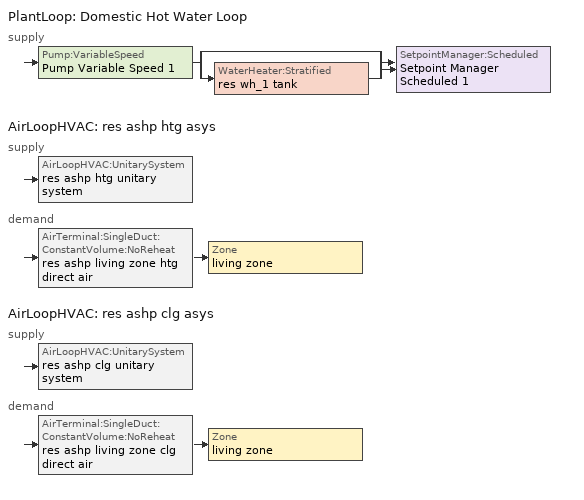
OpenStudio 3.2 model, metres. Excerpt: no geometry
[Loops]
PlantLoop 'Domestic Hot Water Loop'
 supply: Pump:VariableSpeed 'Pump Variable Speed 1' > split
  | bypass
  | WaterHeater:Stratified 'res wh_1 tank'
  join > SetpointManager:Scheduled 'Setpoint Manager Scheduled 1'
AirLoopHVAC 'res ashp htg asys'
 supply: AirLoopHVAC:UnitarySystem 'res ashp htg unitary system'
 demand: AirTerminal:SingleDuct:ConstantVolume:NoReheat 'res ashp living zone htg direct air' > Zone 'living zone'
AirLoopHVAC 'res ashp clg asys'
 supply: AirLoopHVAC:UnitarySystem 'res ashp clg unitary system'
 demand: AirTerminal:SingleDuct:ConstantVolume:NoReheat 'res ashp living zone clg direct air' > Zone 'living zone'
[Sizing:Zone]
living zone: Zone Cooling Design Supply Air Temperature Input Method=SupplyAirTemperature; Zone Cooling Design Supply Air Temperature {C}=14; Zone Cooling Design Supply Air Temperature Difference {deltaC}=11.11; Zone Heating Design Supply Air Temperature Input Method=SupplyAirTemperature; Zone Heating Design Supply Air Temperature {C}=40; Zone Heating Design Supply Air Temperature Difference {deltaC}=11.11; Zone Cooling Design Supply Air Humidity Ratio {kg-H2O/kg-air}=0.0085; Zone Heating Design Supply Air Humidity Ratio {kg-H2O/kg-air}=0.008; Cooling Design Air Flow Method=DesignDay; Heating Design Air Flow Method=DesignDay; Account for Dedicated Outdoor Air System=No; Dedicated Outdoor Air System Control Strategy=NeutralSupplyAir; Dedicated Outdoor Air Low Setpoint Temperature for Design {C}=autosize; Dedicated Outdoor Air High Setpoint Temperature for Design {C}=autosize
[Zone equipment]
living zone: res ashp living zone htg direct air, res ashp living zone clg direct air
[PlantLoop]
Domestic Hot Water Loop: Glycol Concentration=0; Maximum Loop Flow Rate {m3/s}=0.01; Plant Loop Volume {m3}=0.003; Load Distribution Scheme=Optimal
[Sizing:Plant]
Domestic Hot Water Loop: Loop Type=Heating; Design Loop Exit Temperature {C}=51.6667; Loop Design Temperature Difference {deltaC}=5.55556; Sizing Option=NonCoincident; Zone Timesteps in Averaging Window=1; Coincident Sizing Factor Mode=None
[Pump:VariableSpeed]
Pump Variable Speed 1: Rated Flow Rate {m3/s}=0.01; Rated Pump Head {Pa}=1; Rated Power Consumption {W}=0; Motor Efficiency=1; Fraction of Motor Inefficiencies to Fluid Stream=0; Coefficient 1 of the Part Load Performance Curve=0; Coefficient 2 of the Part Load Performance Curve=1; Coefficient 3 of the Part Load Performance Curve=0; Coefficient 4 of the Part Load Performance Curve=0; Pump Control Type=Intermittent; Skin Loss Radiative Fraction=0.5; Design Power Sizing Method=PowerPerFlowPerPressure; Design Electric Power per Unit Flow Rate {W/(m3/s)}=348701.1; Design Shaft Power per Unit Flow Rate per Unit Head {W-s/m3-Pa}=1.28205; Design Minimum Flow Rate Fraction=0
[SetpointManager:Scheduled]
Setpoint Manager Scheduled 1: Control Variable=Temperature; Schedule=dhw temp
[WaterHeater:HeatPump:WrappedCondenser]
res wh_1 hpwh: Availability Schedule=Always On Discrete; Compressor Setpoint Temperature Schedule=res wh_1 WaterHeaterHPSchedule; Dead Band Temperature Difference {deltaC}=0.5; Condenser Bottom Location {m}=0.0869862; Condenser Top Location {m}=0.559813; Evaporator Air Flow Rate {m3/s}=0.0854225; Inlet Air Configuration=Schedule; Inlet Air Temperature Schedule=res wh_1 Tamb act; Inlet Air Humidity Schedule=res wh_1 RHamb act; Tank=res wh_1 tank; DX Coil=res wh_1 coil; Minimum Inlet Air Temperature for Compressor Operation {C}=7.22222; Maximum Inlet Air Temperature for Compressor Operation {C}=48.8889; Compressor Location=Schedule; Compressor Ambient Temperature Schedule=res wh_1 Tamb act; Fan=res wh_1 fan; Fan Placement=DrawThrough; On Cycle Parasitic Electric Load {W}=0; Off Cycle Parasitic Electric Load {W}=0; Parasitic Heat Rejection Location=Outdoors; Tank Element Control Logic=MutuallyExclusive; Control Sensor 1 Height In Stratified Tank {m}=0.818187; Control Sensor 1 Weight=1; Control Sensor 2 Height In Stratified Tank {m}=0.818187
[Coil:WaterHeating:AirToWaterHeatPump:Wrapped]
res wh_1 coil: Rated Heating Capacity {W}=1400; Rated COP {W/W}=2.8; Rated Sensible Heat Ratio=0.88; Rated Evaporator Inlet Air Dry-Bulb Temperature {C}=19.7222; Rated Evaporator Inlet Air Wet-Bulb Temperature {C}=13.0782; Rated Condenser Water Temperature {C}=48.89; Rated Evaporator Air Flow Rate {m3/s}=0.0854225; Evaporator Fan Power Included in Rated COP=Yes; Crankcase Heater Capacity {W}=0; Maximum Ambient Temperature for Crankcase Heater Operation {C}=0; Evaporator Air Temperature Type for Curve Objects=WetBulbTemperature; Heating Capacity Function of Temperature Curve=HPWH-Cap-fT; Heating Capacity Function of Air Flow Fraction Curve=HPWH-Htg-Cap-FF; Heating COP Function of Temperature Curve=HPWH-COP-fT; Heating COP Function of Air Flow Fraction Curve=HPWH-Htg-COP-FF; Part Load Fraction Correlation Curve=HPWH-COP-fPLR
[WaterHeater:Stratified]
res wh_1 tank: Tank Volume {m3}=0.170344; Tank Height {m}=1.0335; Tank Shape=VerticalCylinder; Maximum Temperature Limit {C}=90; Heater Priority Control=MasterSlave; Heater 1 Setpoint Temperature Schedule=res wh_1 TopElementSetpoint; Heater 1 Deadband Temperature Difference {deltaC}=25; Heater 1 Capacity {W}=4500; Heater 1 Height {m}=0.732062; Heater 2 Setpoint Temperature Schedule=res wh_1 BottomElementSetpoint; Heater 2 Deadband Temperature Difference {deltaC}=30; Heater 2 Capacity {W}=4500; Heater 2 Height {m}=0.129188; Heater Fuel Type=Electricity; Heater Thermal Efficiency=1; Off Cycle Parasitic Fuel Consumption Rate {W}=3; Off Cycle Parasitic Fuel Type=Electricity; Off Cycle Parasitic Heat Fraction to Tank=0; Off Cycle Parasitic Height {m}=0; On Cycle Parasitic Fuel Consumption Rate {W}=3; On Cycle Parasitic Fuel Type=Electricity; On Cycle Parasitic Heat Fraction to Tank=0; On Cycle Parasitic Height {m}=0; Ambient Temperature Indicator=Schedule; Ambient Temperature Schedule=res wh_1 Tamb act; Uniform Skin Loss Coefficient per Unit Area to Ambient Temperature {W/m2-K}=1.13221; Skin Loss Fraction to Zone=1; Off Cycle Flue Loss Coefficient to Ambient Temperature {W/K}=0; Off Cycle Flue Loss Fraction to Zone=1; Use Side Effectiveness=1; Use Side Inlet Height {m}=0; Use Side Outlet Height {m}=autocalculate; Source Side Effectiveness=1; Source Side Inlet Height {m}=0; Source Side Outlet Height {m}=0; Inlet Mode=Fixed; Use Side Design Flow Rate {m3/s}=0.00283433; Source Side Design Flow Rate {m3/s}=0; Indirect Water Heating Recovery Time {hr}=1.5; Number of Nodes=12; Additional Destratification Conductivity {W/m-K}=0; Node 1 Additional Loss Coefficient {W/m2-K}=0; Node 2 Additional Loss Coefficient {W/m2-K}=0; Node 3 Additional Loss Coefficient {W/m2-K}=0; Node 4 Additional Loss Coefficient {W/m2-K}=0; Node 5 Additional Loss Coefficient {W/m2-K}=0; Node 6 Additional Loss Coefficient {W/m2-K}=0; Node 7 Additional Loss Coefficient {W/m2-K}=0; Node 8 Additional Loss Coefficient {W/m2-K}=0; Node 9 Additional Loss Coefficient {W/m2-K}=0; Node 10 Additional Loss Coefficient {W/m2-K}=0; Node 11 Additional Loss Coefficient {W/m2-K}=0; Node 12 Additional Loss Coefficient {W/m2-K}=0
[WaterHeater:Sizing]
res wh_1 tank: Design Mode=PeakDraw; Time Storage Can Meet Peak Draw {hr}=0.538503; Time for Tank Recovery {hr}=0; Nominal Tank Volume for Autosizing Plant Connections {m3}=1
[Fan:OnOff] Availability Schedule=Always On Discrete; Motor Efficiency=1; Motor In Airstream Fraction=1
Name | Fan Total Efficiency | Pressure Rise {Pa} | Maximum Flow Rate {m3/s} | Fan Power Ratio Function of Speed Ratio Curve | Fan Efficiency Ratio Function of Speed Ratio Curve
res wh_1 fan | 0.234952 | 23 | 0.0854225 | Fan On Off Power Curve | Fan On Off Efficiency Curve
res ashp htg supply fan | 0.75 | 476.748 | 1.17751 | res ashp fan power curve | res ashp fan eff curve
res ashp clg supply fan | 0.75 | 476.748 | 1.17751 | res ashp fan power curve 1 | res ashp fan eff curve 1
[EnergyManagementSystem:Sensor]
Name | Output Variable or Output Meter Index Key | Output Variable or Output Meter
res_wh_1_tl | res wh_1 tank | Water Heater Heat Loss Rate
res_wh_1_sens_cool | res wh_1 coil | Cooling Coil Sensible Cooling Rate
res_wh_1_lat_cool | res wh_1 coil | Cooling Coil Latent Cooling Rate
res_wh_1_fan_pwr | res wh_1 fan | Fan Electricity Rate
res_wh_1_T_ctrl | res wh_1 tank | Water Heater Temperature Node 3
res_wh_1_LE_P | res wh_1 tank | Water Heater Heater 2 Heating Energy
res_wh_1_UE_P | res wh_1 tank | Water Heater Heater 1 Heating Energy
res_af_1_tin_s | living zone | Zone Mean Air Temperature
res_af_1_tt_s | living zone | Zone Outdoor Air Drybulb Temperature
res_ds_res_ashp_clg_asys_fan_rtf_s | res ashp clg supply fan | Fan Runtime Fraction
res_ds_res_ashp_htg_asys_fan_rtf_s | res ashp htg supply fan | Fan Runtime Fraction
res_ds_res_ashp_clg_asys_win_s; res_ds_res_ashp_htg_asys_win_s | living zone | Zone Mean Air Humidity Ratio
[EnergyManagementSystem:Actuator] Actuated Component Type=Schedule:Constant; Actuated Component Control Type=Schedule Value
Name | Actuated Component
res_wh_1_Tamb_act | res wh_1 Tamb act
res_wh_1_RHamb_act | res wh_1 RHamb act
[EnergyManagementSystem:TrendVariable] Number of Timesteps to be Logged=2
Name | EMS Variable
res_wh_1_on_off | res_wh_1_sens_cool
res_wh_1_UETrend | res_wh_1_UE_P
res_wh_1_LETrend | res_wh_1_LE_P
[Coil:Heating:DX:MultiSpeed]
res ashp htg coil: Availability Schedule=Always On Discrete; Minimum Outdoor Dry-Bulb Temperature for Compressor Operation {C}=-17.7778; Crankcase Heater Capacity {W}=20; Maximum Outdoor Dry-Bulb Temperature for Crankcase Heater Operation {C}=12.7778; Defrost Energy Input Ratio Function of Temperature Curve=DefrostEIR; Maximum Outdoor Dry-Bulb Temperature for Defrost Operation {C}=4.44444; Defrost Strategy=ReverseCycle; Defrost Control=Timed; Defrost Time Period Fraction=0.058333; Resistive Defrost Heater Capacity {W}=autosize; Apply Part Load Fraction to Speeds Greater than 1=No; Fuel Type=Electricity; Region number for Calculating HSPF=4
[Coil:Heating:Electric]
res ashp supp heater: Availability Schedule=Always On Discrete; Efficiency=1; Nominal Capacity {W}=29307.1
[UnitarySystemPerformance:Multispeed] Single Mode Operation=No
Name | Heating Speed Supply Air Flow Ratio 1 | Cooling Speed Supply Air Flow Ratio 1 | Heating Speed Supply Air Flow Ratio 2 | Cooling Speed Supply Air Flow Ratio 2
Unitary System Performance Multispeed 1 | 0.8 | 1e-09 | 1 | 1e-09
Unitary System Performance Multispeed 2 | 1e-09 | 0.86 | 1e-09 | 1
[AirLoopHVAC:UnitarySystem] Control Type=Load; Controlling Zone or Thermostat Location=living zone; Dehumidification Control Type=None; Availability Schedule=Always On Discrete; Fan Placement=BlowThrough; Supply Air Fan Operating Mode Schedule=Always Off Discrete; DX Heating Coil Sizing Ratio=1; Use DOAS DX Cooling Coil=No; DOAS DX Cooling Coil Leaving Minimum Air Temperature {C}=2; Latent Load Control=SensibleOnlyLoadControl; Supply Air Flow Rate Method During Cooling Operation=SupplyAirFlowRate; Supply Air Flow Rate Method During Heating Operation=SupplyAirFlowRate; Supply Air Flow Rate When No Cooling or Heating is Required {m3/s}=0; Maximum Supply Air Temperature {C}=76.6667; Maximum Outdoor Dry-Bulb Temperature for Supplemental Heater Operation {C}=4.44444; Maximum Cycling Rate {cycles/hr}=2.5; Heat Pump Time Constant {s}=60; Fraction of On-Cycle Power Use=0.01; Heat Pump Fan Delay Time {s}=60; Ancilliary On-Cycle Electric Power {W}=0; Ancilliary Off-Cycle Electric Power {W}=0
Name | Supply Fan | Heating Coil | Supplemental Heating Coil | Supply Air Flow Rate During Cooling Operation {m3/s} | Supply Air Flow Rate During Heating Operation {m3/s} | Design Specification Multispeed Object | Cooling Coil
res ashp htg unitary system | res ashp htg supply fan | res ashp htg coil | res ashp supp heater | 0 | 0.893181 | Unitary System Performance Multispeed 1
res ashp clg unitary system | res ashp clg supply fan |  |  | 1.17751 | 0 | Unitary System Performance Multispeed 2 | res ashp clg coil
[AirLoopHVAC] Availability Schedule=Always On Discrete; Design Supply Air Flow Rate {m3/s}=1.17751; Design Return Air Flow Fraction of Supply Air Flow=1
res ashp htg asys; res ashp clg asys
[Sizing:System] Type of Load to Size On=Sensible; Design Outdoor Air Flow Rate {m3/s}=Autosize; Central Heating Maximum System Air Flow Ratio=0.3; Preheat Design Temperature {C}=7; Preheat Design Humidity Ratio {kg-H2O/kg-Air}=0.008; Precool Design Temperature {C}=12.8; Precool Design Humidity Ratio {kg-H2O/kg-Air}=0.008; Central Cooling Design Supply Air Temperature {C}=12.8; Central Heating Design Supply Air Temperature {C}=16.7; Sizing Option=NonCoincident; 100% Outdoor Air in Cooling=Yes; 100% Outdoor Air in Heating=Yes; Central Cooling Design Supply Air Humidity Ratio {kg-H2O/kg-Air}=0.0085; Central Heating Design Supply Air Humidity Ratio {kg-H2O/kg-Air}=0.008; Cooling Design Air Flow Method=DesignDay; Cooling Design Air Flow Rate {m3/s}=0; Heating Design Air Flow Method=DesignDay; Heating Design Air Flow Rate {m3/s}=0; System Outdoor Air Method=ZoneSum; Zone Maximum Outdoor Air Fraction=1; Cooling Supply Air Flow Rate Per Floor Area {m3/s-m2}=0.00996765; Cooling Fraction of Autosized Cooling Supply Air Flow Rate=1; Cooling Supply Air Flow Rate Per Unit Cooling Capacity {m3/s-W}=3.94755e-05; Heating Supply Air Flow Rate Per Floor Area {m3/s-m2}=0.00996765; Heating Fraction of Autosized Heating Supply Air Flow Rate=1; Heating Fraction of Autosized Cooling Supply Air Flow Rate=1; Heating Supply Air Flow Rate Per Unit Heating Capacity {m3/s-W}=3.15882e-05; Cooling Design Capacity Method=CoolingDesignCapacity; Cooling Design Capacity {W}=autosize; Cooling Design Capacity Per Floor Area {W/m2}=234.7; Fraction of Autosized Cooling Design Capacity=1; Heating Design Capacity Method=HeatingDesignCapacity; Heating Design Capacity {W}=autosize; Heating Design Capacity Per Floor Area {W/m2}=157; Fraction of Autosized Heating Design Capacity=1; Central Cooling Capacity Control Method=OnOff
res ashp htg asys; res ashp clg asys
[AirTerminal:SingleDuct:ConstantVolume:NoReheat] Availability Schedule=Always On Discrete; Maximum Air Flow Rate {m3/s}=1.17751
res ashp living zone htg direct air; res ashp living zone clg direct air
[Coil:Cooling:DX:MultiSpeed:StageData] Rated Evaporator Fan Power Per Volume Flow Rate {W/(m3/s)}=773.3; Nominal Time for Condensate Removal to Begin {s}=1000; Ratio of Initial Moisture Evaporation Rate and Steady State Latent Capacity=1.5; Maximum Cycling Rate {cycles/hr}=3; Latent Capacity Time Constant {s}=45; Rated Waste Heat Fraction of Power Input=0.2; Waste Heat Function of Temperature Curve=ConstantBiquadratic 1; Evaporative Condenser Effectiveness=0.9; Evaporative Condenser Air Flow Rate {m3/s}=autosize; Rated Evaporative Condenser Pump Power Consumption {W}=autosize
Name | Gross Rated Total Cooling Capacity {W} | Gross Rated Sensible Heat Ratio | Gross Rated Cooling COP {W/W} | Rated Air Flow Rate {m3/s} | Total Cooling Capacity Function of Temperature Curve | Total Cooling Capacity Function of Flow Fraction Curve | Energy Input Ratio Function of Temperature Curve | Energy Input Ratio Function of Flow Fraction Curve | Part Load Fraction Correlation Curve
Coil Cooling DX Multi Speed Stage Data 1 | 12660.7 | 0.714668 | 4.15973 | 0.698308 | Cool-Cap-fT1 | Cool-Cap-fFF1 | Cool-EIR-fT1 | Cool-EIR-fFF1 | Cool-PLF-fPLR1
Coil Cooling DX Multi Speed Stage Data 2 | 17584.3 | 0.726743 | 3.68907 | 0.811986 | Cool-Cap-fT2 | Cool-Cap-fFF2 | Cool-EIR-fT2 | Cool-EIR-fFF2 | Cool-PLF-fPLR2
[Coil:Cooling:DX:MultiSpeed]
res ashp clg coil: Condenser Type=AirCooled; Minimum Outdoor Dry-Bulb Temperature for Compressor Operation {C}=-25; Apply Part Load Fraction to Speeds Greater than 1=No; Apply Latent Degradation to Speeds Greater than 1=No; Crankcase Heater Capacity {W}=0; Maximum Outdoor Dry-Bulb Temperature for Crankcase Heater Operation {C}=10; Basin Heater Capacity {W/K}=0; Basin Heater Setpoint Temperature {C}=2; Fuel Type=Electricity; Stage 1=Coil Cooling DX Multi Speed Stage Data 1; Stage 2=Coil Cooling DX Multi Speed Stage Data 2
[Schedule:Constant]
Name | Value
dhw temp | 51.6667
res wh_1 Tamb act | 23
res wh_1 RHamb act | 0.5
res wh_1 WaterHeaterHPSchedule; res wh_1 BottomElementSetpoint | 51.67
res wh_1 TopElementSetpoint | 48.78
Always On Discrete | 1
Always Off Discrete | 0
[Curve:Biquadratic]
Name | Coefficient1 Constant | Coefficient2 x | Coefficient3 x**2 | Coefficient4 y | Coefficient5 y**2 | Coefficient6 x*y | Minimum Value of x | Maximum Value of x | Minimum Value of y | Maximum Value of y
HPWH-Cap-fT | 0.563 | 0.0437 | 3.9e-05 | 0.0055 | -0.000148 | -0.000145 | 0 | 100 | 0 | 100
HPWH-COP-fT | 1.1332 | 0.063 | -9.79e-05 | -0.00972 | -2.14e-05 | -0.000686 | 0 | 100 | 0 | 100
DefrostEIR | 0.1528 | 0 | 0 | 0 | 0 | 0 | -100 | 100 | -100 | 100
ConstantBiquadratic 1 | 1 | 0 | 0 | 0 | 0 | 0 | -100 | 100 | -100 | 100
Cool-Cap-fT1 | 1.65879 | -0.083453 | 0.00342409 | 0.00243324 | -4.5036e-05 | -0.00053368 | 13.88 | 23.88 | 18.33 | 51.66
Cool-EIR-fT1 | -0.582916 | 0.158101 | -0.00439795 | -0.0203351 | 0.00107983 | -0.000639592 | 13.88 | 23.88 | 18.33 | 51.66
Cool-Cap-fT2 | 1.47274 | -0.0672218 | 0.0029199 | 5.16006e-05 | -2.97756e-05 | -0.000359086 | 13.88 | 23.88 | 18.33 | 51.66
Cool-EIR-fT2 | -0.488196 | 0.0991622 | -0.00236967 | 0.0195034 | 0.00042977 | -0.00109744 | 13.88 | 23.88 | 18.33 | 51.66
[Curve:Cubic] Coefficient3 x**2=0; Coefficient4 x**3=0; Minimum Value of x=0
Name | Coefficient1 Constant | Coefficient2 x | Maximum Value of x | Minimum Curve Output | Maximum Curve Output
HPWH-Htg-Cap-FF; HPWH-Htg-COP-FF | 1 | 0 | 100
HPWH-COP-fPLR; Fan On Off Efficiency Curve | 1 | 0 | 1
res ashp fan eff curve; res ashp fan eff curve 1 | 0 | 1 | 1 | 0.01 | 1
[Curve:Exponent]
Name | Coefficient1 Constant | Coefficient2 Constant | Coefficient3 Constant | Minimum Value of x | Maximum Value of x
Fan On Off Power Curve | 1 | 0 | 0 | 0 | 1
res ashp fan power curve; res ashp fan power curve 1 | 0 | 1 | 3 | -100 | 100
[Curve:Quadratic] Minimum Value of x=0
Name | Coefficient1 Constant | Coefficient2 x | Coefficient3 x**2 | Maximum Value of x | Minimum Curve Output | Maximum Curve Output
Cool-PLF-fPLR1; Cool-PLF-fPLR2 | 0.89 | 0.11 | 0 | 1 | 0.7 | 1
Cool-Cap-fFF1 | 0.65524 | 0.511655 | -0.166895 | 2 | 0 | 2
Cool-EIR-fFF1 | 1.63911 | -0.998954 | 0.359846 | 2 | 0 | 2
Cool-Cap-fFF2 | 0.618281 | 0.56906 | -0.187341 | 2 | 0 | 2
Cool-EIR-fFF2 | 1.57077 | -0.914152 | 0.343377 | 2 | 0 | 2
